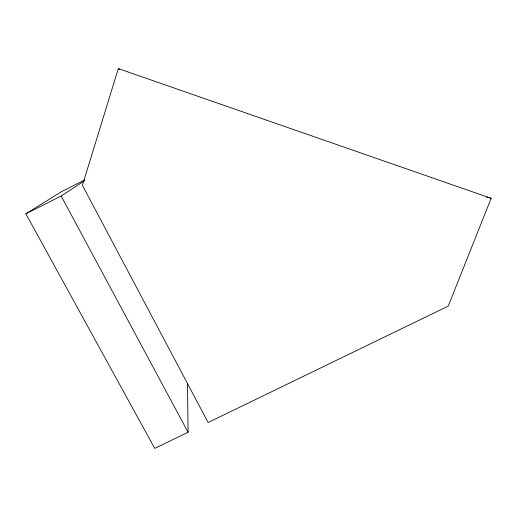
<?xml version="1.0" encoding="UTF-8"?>
<svg xmlns="http://www.w3.org/2000/svg" width="517" height="517" viewBox="0 0 517 517"><rect width="100%" height="100%" fill="white"/><g stroke="black" fill="none" stroke-linecap="round" stroke-linejoin="round"><path stroke-width="0.78" d="M118.322 68.599L82.429 185.325L208.138 422.512L448.252 306.103L491.15 198.295L118.322 68.599L119.563 69.485M187.503 383.42L188.078 432.244L154.745 448.401L25.85 213.773L61.168 196.014L84.116 181.04M25.85 213.773L61.885 191.458L84.853 179.91M486.478 197.042L491.15 198.295M61.168 196.014L188.078 432.244"/></g></svg>
